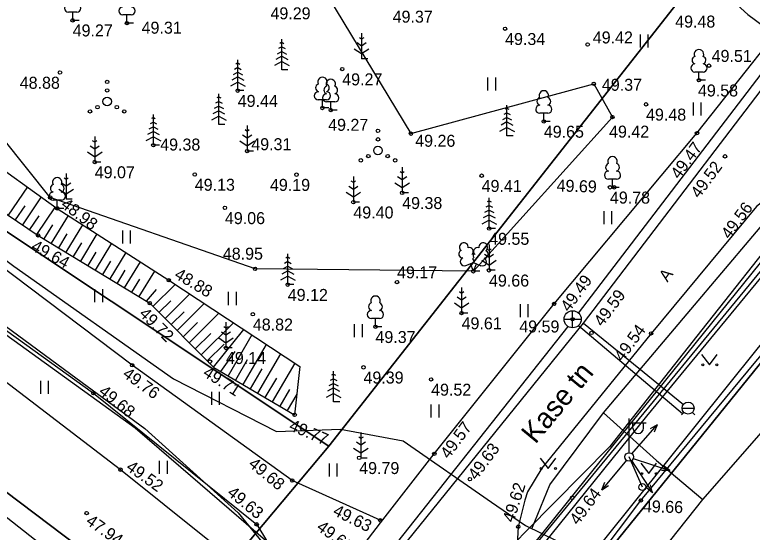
# Model space of a CAD drawing. Extents: x 640873 to 641111, y 6455819 to 6455983.
# Drawn here: x 640952.68 to 640995.74, y 6455870.35 to 6455900.6 of the extents above; entities that cross this region are included whole.
import ezdxf

# ---------------------------------------------------------------- set-up
doc = ezdxf.new("R2010")
doc.units = 0
for name, color, linetype in [('AED', 7, 'Continuous'), ('Default', 7, 'Continuous'), ('HALJASTUS', 7, 'Continuous'), ('KKAEV', 7, 'Continuous'), ('KORGUS', 7, 'Continuous'), ('KPKAABEL', 7, 'Continuous'), ('KTRASS', 7, 'Continuous'), ('MOOTMPUNKT', 7, 'Continuous'), ('MOOTNR', 7, 'Continuous'), ('MOOTPIIR', 7, 'Continuous'), ('MPKAABEL', 7, 'Continuous'), ('MPOHULIIN', 7, 'Continuous'), ('PIIR', 7, 'Continuous'), ('POST', 7, 'Continuous'), ('PUU', 7, 'Continuous'), ('RELJEEF', 7, 'Continuous'), ('SITRASS', 7, 'Continuous'), ('TEE', 7, 'Continuous'), ('VEEKOGU', 7, 'Continuous'), ('VKAEV', 7, 'Continuous'), ('VTRASS', 7, 'Continuous')]:
    doc.layers.add(name, color=color, linetype=linetype)

# ---------------------------------------------------------------- blocks, each defined once
blk = doc.blocks.new('VAPOST')
at = {"layer": 'POST'}
for p, q in [((0, 50), (0, 450)), ((0, 400), (200, 400)), ((45.3, 335.8), (45.3, 400)), ((167.9, 335.8), (167.9, 400)), ((0, 0), (0, 0))]:
    blk.add_line(p, q, dxfattribs=at)
blk.add_arc((106.6, 335.8), 61.3, 180, 0, dxfattribs=at)
blk = doc.blocks.new('PUPOST')
at = {"layer": 'POST'}
blk.add_circle((0, 0), 50, dxfattribs=at)
blk = doc.blocks.new('TUPOST')
at = {"layer": 'POST'}
blk.add_circle((0, 0), 40, dxfattribs=at)
blk = doc.blocks.new('LEHTP1')
at = {"layer": 'PUU'}
for p, q in [((48, 95), (-48, 95)), ((0, 0), (0, 95)), ((76, 0), (0, 0))]:
    blk.add_line(p, q, dxfattribs=at)
for centre, radius, start, end in [((0, 304), 55.4, 332.5799, 207.4201), ((-34, 234.5), 46.5, 109.02174, 253.14154), ((34, 234.5), 46.5, 286.85082, 70.98591), ((-47.5, 142.5), 47.5, 90.0016, 269.3953), ((47.5, 142.5), 47.5, 270.6047, 89.9984)]:
    blk.add_arc(centre, radius, start, end, dxfattribs=at)
blk = doc.blocks.new('MAND1')
at = {"layer": 'PUU'}
for p, q in [((0, 300), (0, 0)), ((0, 150), (-53.3, 185.5)), ((0, 230), (-24.9, 246.6)), ((24.9, 246.6), (0, 230)), ((53.3, 185.5), (0, 150)), ((-84.9, 117.9), (0, 61.3)), ((0, 61.3), (84.9, 117.9)), ((72, 0), (0, 0))]:
    blk.add_line(p, q, dxfattribs=at)
blk = doc.blocks.new('MPSUUN')
at = {"layer": 'MPOHULIIN'}
for p, q in [((0, 0), (0, 0)), ((50, 0), (500, 0)), ((500, 0), (409.7, -29.7)), ((500, 0), (409.8, 30))]:
    blk.add_line(p, q, dxfattribs=at)
blk = doc.blocks.new('KUUSK1')
at = {"layer": 'MOOTNR'}
for p, q in [((0, 0), (0, 360)), ((0, 270), (-38, 249)), ((0, 324), (-23, 311)), ((0, 324), (23, 311)), ((0, 270), (38, 249)), ((0, 216), (-54, 186)), ((0, 216), (54, 186)), ((0, 99), (-86, 51)), ((0, 162), (-69, 124)), ((0, 162), (69, 124)), ((0, 99), (86, 51)), ((72, 0), (0, 0))]:
    blk.add_line(p, q, dxfattribs=at)
blk = doc.blocks.new('KAKAEV')
at = {"layer": 'Default'}
for p, q in [((0, -100), (0, 100)), ((-100, 0), (100, 0))]:
    blk.add_line(p, q, dxfattribs=at)
blk.add_circle((0, 0), 100, dxfattribs=at)
blk = doc.blocks.new('VESIIB')
at = {"layer": 'Default'}
for p, q in [((-70, 0), (70, 0)), ((-49.5, -49.5), (-77.4, -77.4)), ((49.5, -49.5), (77.4, -77.4))]:
    blk.add_line(p, q, dxfattribs=at)
blk.add_circle((0, 0), 70, dxfattribs=at)
blk = doc.blocks.new('RING02')
at = {"layer": 'KORGUS'}
blk.add_circle((0, 0), 20, dxfattribs=at)
blk = doc.blocks.new('HEIN')
at = {"layer": 'HALJASTUS'}
for p, q in [((-45.5, 76.1), (-45.5, -76.1)), ((45.5, 76.1), (45.5, -76.1))]:
    blk.add_line(p, q, dxfattribs=at)
blk = doc.blocks.new('MURU')
at = {"layer": 'HALJASTUS'}
for p, q in [((-92.7, 121.3), (0, 0)), ((0, 0), (89.1, 121.3))]:
    blk.add_line(p, q, dxfattribs=at)
for centre in [(-80.2, 0), (85.5, 0)]:
    blk.add_circle(centre, 11, dxfattribs=at)
blk = doc.blocks.new('LEHTP2')
at = {"layer": 'PUU'}
for p, q in [((-88, 67), (1, 102)), ((0, 0), (-35, 88)), ((0, 0), (36, 88)), ((1, 102), (89, 66)), ((76, 0), (0, 0))]:
    blk.add_line(p, q, dxfattribs=at)
blk.add_lwpolyline([(1, 201), (-3, 186), (-3, 182), (-1, 176), (3, 169), (4, 165), (1, 158), (-4, 148), (-5, 143), (-4, 140), (-2, 134), (5, 122), (6, 118), (5, 114), (2, 107), (1, 102)], dxfattribs=at)
for centre, radius, start, end in [((-111.4, 282.8), 51.2, 111.50269, 232.51731), ((-111.4, 282.8), 51.2, 350.48556, 111.50017), ((-44.5, 232.7), 44.8, 308.50412, 111.57247), ((48.1, 231.8), 45, 67.7016, 230.51262), ((115.8, 281.1), 51.2, 67.6168, 188.63142), ((115.8, 281.1), 51.2, 306.59966, 67.61428), ((-126.2, 200.5), 44.8, 111.43041, 274.49868), ((0.8, 153.5), 47.5, 66.76552, 111.50149), ((129.3, 198.6), 44.8, 264.6183, 67.68657), ((-105.3, 111.7), 47.5, 111.50143, 291.50036), ((107, 110.1), 47.5, 247.61661, 67.61554)]:
    blk.add_arc(centre, radius, start, end, dxfattribs=at)
blk = doc.blocks.new('VQSA')
at = {"layer": 'MOOTNR'}
for centre, radius in [((0, 230), 20), ((0, 130), 20), ((0, 0), 50), ((-113, -65), 20), ((113, -65), 20), ((-200, -115), 20), ((200, -115), 20)]:
    blk.add_circle(centre, radius, dxfattribs=at)

msp = doc.modelspace()

# ---------------------------------------------------------------- linework, layer by layer
at = {"layer": 'AED'}
msp.add_lwpolyline([(640984.795, 6455866.153), (640985.273, 6455866.928), (640989.239, 6455872.208), (640995.956, 6455880.322), (641005.293, 6455891.323), (641006.395, 6455890.478)], dxfattribs=at)
at = {"layer": 'HALJASTUS'}
for points in [[(640961.245, 6455920.797), (640963.958, 6455913.274), (640975.808, 6455893.648), (640986.488, 6455896.562), (640987.577, 6455894.615), (640979.455, 6455885.6), (640966.713, 6455885.746), (640954.747, 6455889.916), (640946.509, 6455900.219), (640933.378, 6455901.421), (640930.403, 6455909.524), (640930.312, 6455909.773)], [(640985.321, 6455867.677), (640996.024, 6455881.059), (641004.408, 6455891.176)]]:
    msp.add_lwpolyline(points, dxfattribs=at)
at = {"layer": 'KPKAABEL'}
for points in [[(640917.372, 6455907.844), (640921.529, 6455904.993), (640925.815, 6455902.053), (640932.937, 6455896.35), (640941.276, 6455890.316), (640947.857, 6455885.554), (640955.956, 6455879.592), (640960.272, 6455876.414), (640965.731, 6455871.492), (640967.621, 6455869.156), (640968.409, 6455867.713), (640968.619, 6455867.004), (640968.972, 6455861.183)], [(640997.713, 6455888.408), (640992.797, 6455882.172), (640989.022, 6455877.384), (640987.423, 6455875.356), (640982.564, 6455870.431), (640981.917, 6455869.776), (640976.468, 6455863.494), (640975.681, 6455863.097), (640975.114, 6455863.192), (640969.011, 6455868.403), (640962.373, 6455874.129), (640959.71, 6455876.427), (640951.428, 6455882.399), (640947.95, 6455884.907), (640943.959, 6455887.85), (640940.074, 6455890.605), (640932.521, 6455895.937), (640927.493, 6455899.502)], [(640973.114, 6455857.681), (640974.267, 6455858.804), (640976.82, 6455861.984), (640979.739, 6455865.621), (640982.57, 6455869.148), (640986.374, 6455873.886), (640989.39, 6455877.626), (640992.408, 6455881.365), (640997.201, 6455887.302), (641001.107, 6455892.14), (641002.434, 6455893.787), (641002.71, 6455893.75), (641004.17, 6455893.47), (641005.04, 6455892.99), (641008.673, 6455890.287)]]:
    msp.add_lwpolyline(points, dxfattribs=at)
at = {"layer": 'KTRASS'}
for p, q in [((640985.596, 6455883.162), (640998.969, 6455900.678)), ((640973.278, 6455867.55), (640984.987, 6455882.376)), ((640985.599, 6455882.436), (640991.675, 6455877.298))]:
    msp.add_line(p, q, dxfattribs=at)
at = {"layer": 'MOOTPIIR'}
msp.add_lwpolyline([(640962.685, 6455861.275), (640967.404, 6455862.23), (640971.496, 6455858.944), (640975.514, 6455855.241), (640980.301, 6455856.113), (640981.756, 6455857.03), (640985.303, 6455862.741), (640992.852, 6455872.27), (641008.596, 6455890.26), (641009.173, 6455894.164), (641005.956, 6455897.992), (641005.15, 6455898.666), (640999.406, 6455902.417), (640997.9, 6455906.94), (640994.036, 6455910.612), (640980.822, 6455919.655), (640975.72, 6455928.83)], dxfattribs=at)
at = {"layer": 'MPKAABEL'}
for points in [[(640997.9, 6455906.94), (640995.45, 6455903.79), (640994.68, 6455902.86), (640994.32, 6455902.25), (640994.48, 6455901.54), (640995.48, 6455900.62), (640996.99, 6455899.51), (641001.72, 6455895.73), (641003.49, 6455894.34), (641005.17, 6455893.17), (641008.533, 6455890.669)], [(641008.448, 6455891.01), (641006.98, 6455892.13), (641005.2, 6455893.06), (641002.96, 6455893.33), (641001.98, 6455892.76), (640996.28, 6455885.69), (640989.41, 6455877.33), (640982.7, 6455869.16), (640974.58, 6455859.96), (640972.541, 6455858.033)], [(641008.147, 6455890.515), (641006.5, 6455891.67), (641005, 6455892.73), (641003.02, 6455892.94), (641002.12, 6455892.46), (640996.49, 6455885.56), (640989.57, 6455877.13), (640982.92, 6455868.89), (640974.89, 6455859.69), (640972.839, 6455857.828)]]:
    msp.add_lwpolyline(points, dxfattribs=at)
at = {"layer": 'PIIR'}
for points in [[(641057.057, 6455982.808), (641037.5, 6455958.58), (641024.93, 6455943.02), (641012.36, 6455927.46), (640993.57, 6455904.12), (640971.01, 6455875.38), (640962.33, 6455865.02), (640925.318, 6455818.905)], [(640946.811, 6455818.905), (640952.64, 6455826.1), (640977.72, 6455857.07), (640984.64, 6455865.92), (641005.01, 6455891.09), (641032.25, 6455870.2), (641049.71, 6455856.81), (641055.55, 6455852.8), (641061.31, 6455859.9), (641051.68, 6455867.61), (641030.33, 6455884.46), (641010.57, 6455899.76), (641027.94, 6455921.32), (641043, 6455940), (641074.95, 6455979.64), (641077.501, 6455982.808)]]:
    msp.add_lwpolyline(points, dxfattribs=at)
for points in [[(640960.73, 6455969.25), (640920.16, 6455909.31), (640971.01, 6455875.38), (640993.57, 6455904.12), (640970.23, 6455922.96), (640989.11, 6455946.27)], [(640971.01, 6455875.38), (640920.16, 6455909.31), (640889.02, 6455933.34), (640882.97, 6455925.5), (640914.68, 6455901.06), (640938.5, 6455883.04), (640962.33, 6455865.02)], [(640984.64, 6455865.92), (641012.04, 6455844.39), (641032.25, 6455870.2), (641005.01, 6455891.09)], [(640962.33, 6455865.02), (640938.49, 6455883.03), (640906.91, 6455842.53), (640929.52, 6455824.17)]]:
    msp.add_lwpolyline(points, close=True, dxfattribs=at)
at = {"layer": 'POST'}
msp.add_line((640989.325, 6455872.988), (640988.549, 6455874.747), dxfattribs=at)
at = {"layer": 'RELJEEF'}
for p, q in [((640953.414, 6455890.534), (640952.295, 6455888.88)), ((640954.227, 6455889.95), (640953.124, 6455888.32)), ((640953.265, 6455889.421), (640952.709, 6455888.6)), ((640955.039, 6455889.367), (640953.952, 6455887.76)), ((640954.085, 6455888.849), (640953.538, 6455888.04)), ((640955.797, 6455888.869), (640954.803, 6455887.236)), ((640954.876, 6455888.318), (640954.376, 6455887.496)), ((640956.637, 6455888.327), (640955.658, 6455886.716)), ((640955.724, 6455887.787), (640955.231, 6455886.976)), ((640957.478, 6455887.785), (640956.512, 6455886.197)), ((640956.571, 6455887.256), (640956.085, 6455886.457)), ((640958.318, 6455887.242), (640957.367, 6455885.677)), ((640957.419, 6455886.725), (640956.94, 6455885.937)), ((640959.159, 6455886.7), (640958.221, 6455885.158)), ((640958.266, 6455886.194), (640957.794, 6455885.417)), ((640960, 6455886.158), (640959.076, 6455884.638)), ((640959.114, 6455885.663), (640958.649, 6455884.898)), ((640960.84, 6455885.615), (640959.93, 6455884.119)), ((640959.961, 6455885.132), (640959.503, 6455884.378)), ((640960.926, 6455884.532), (640960.357, 6455883.859)), ((640962.039, 6455884.837), (640960.747, 6455883.552)), ((640962.892, 6455884.275), (640961.452, 6455882.843)), ((640961.783, 6455883.876), (640961.1, 6455883.197)), ((640963.745, 6455883.713), (640962.158, 6455882.134)), ((640962.562, 6455883.241), (640961.805, 6455882.488)), ((640964.598, 6455883.151), (640962.863, 6455881.425)), ((640963.341, 6455882.606), (640962.51, 6455881.779)), ((640965.451, 6455882.589), (640963.568, 6455880.716)), ((640964.12, 6455881.97), (640963.216, 6455881.07)), ((640966.032, 6455882.206), (640964.273, 6455880.007)), ((640966.53, 6455881.878), (640965.13, 6455879.493)), ((640964.899, 6455881.335), (640963.921, 6455880.361)), ((640967.366, 6455881.327), (640965.992, 6455878.987)), ((640965.535, 6455880.913), (640964.699, 6455879.746)), ((640968.202, 6455880.776), (640966.855, 6455878.481)), ((640966.254, 6455880.421), (640965.561, 6455879.24)), ((640969.038, 6455880.226), (640967.717, 6455877.975)), ((640967.104, 6455879.893), (640966.424, 6455878.734)), ((640967.953, 6455879.364), (640967.286, 6455878.228)), ((640968.713, 6455878.683), (640968.148, 6455877.721)), ((640969.143, 6455878.429), (640968.58, 6455877.468))]:
    msp.add_line(p, q, dxfattribs=at)
for points in [[(640933.635, 6455907.41), (640934.59, 6455907.79), (640936.39, 6455903.19), (640936.23, 6455901.99), (640946.07, 6455895.81), (640955.16, 6455889.28), (640961.67, 6455885.08), (640969.32, 6455880.04), (640969.011, 6455877.216)], [(640933.635, 6455907.41), (640933.827, 6455906.429), (640934.44, 6455903.31), (640935.01, 6455899.67), (640944.98, 6455893.83), (640954.04, 6455887.7), (640960.571, 6455883.729), (640964.3, 6455879.98), (640969.011, 6455877.216)]]:
    msp.add_lwpolyline(points, dxfattribs=at)
at = {"layer": 'SITRASS'}
for points in [[(640919.359, 6455909.031), (640925.71, 6455904.98), (640935.753, 6455898.046), (640944.14, 6455892.29), (640952.63, 6455885.91), (640961.94, 6455879.31), (640967.97, 6455876.24), (640971.708, 6455876.373), (640975.35, 6455875.695), (640980.521, 6455872.113), (640982.496, 6455870.745), (640985.167, 6455869.429), (640980.647, 6455860.062), (640980.145, 6455859.022), (640979.394, 6455857.788)], [(640982.868, 6455870.551), (640983.93, 6455873.114), (640987.056, 6455877.327), (640992.148, 6455883.364), (640997.582, 6455889.799), (641000.992, 6455893.794), (641005.15, 6455898.666)], [(640987.056, 6455877.327), (640990.153, 6455874.538), (640992.852, 6455872.27)]]:
    msp.add_lwpolyline(points, dxfattribs=at)
at = {"layer": 'TEE'}
for points in [[(640974.118, 6455871.001), (640974.018, 6455871.046), (640968.883, 6455873.373), (640959.534, 6455880.108), (640949.594, 6455887.612), (640939.958, 6455894.356), (640930.939, 6455900.948), (640925.385, 6455904.42), (640924.025, 6455901.724), (640929.344, 6455898.648), (640938.075, 6455892.422), (640948.235, 6455884.976), (640957.272, 6455878.475), (640966.806, 6455870.81), (640969.874, 6455865.728), (640969.966, 6455865.576)], [(640967.404, 6455862.23), (640974.039, 6455870.899), (640977.175, 6455874.929), (640984.168, 6455883.693), (640992.513, 6455893.67), (640999.406, 6455902.417)], [(641008.596, 6455890.26), (641007.405, 6455891.04), (641004.38, 6455891.709), (641001.601, 6455891.649), (640998.659, 6455890.939), (640997.174, 6455890.326), (640995.997, 6455889.38), (640989.834, 6455881.971), (640983.45, 6455874.09), (640982.627, 6455872.715), (640982.46, 6455872.214), (640982.077, 6455870.674), (640981.958, 6455868.606), (640982.337, 6455866.514), (640982.629, 6455865.556), (640983.821, 6455863.928), (640985.303, 6455862.741)]]:
    msp.add_lwpolyline(points, dxfattribs=at)
at = {"layer": 'VEEKOGU'}
msp.add_lwpolyline([(640962.685, 6455861.275), (640964.048, 6455862.919), (640966.274, 6455864.228), (640967.12, 6455865.659), (640966.59, 6455867.772), (640958.852, 6455874.004), (640949.856, 6455880.88), (640941.512, 6455887.45), (640932.963, 6455894.624), (640929.925, 6455896.902), (640927.648, 6455897.307), (640925.662, 6455896.1), (640924.223, 6455893.57), (640924.767, 6455891.386), (640929.318, 6455888.097), (640936.58, 6455882.629), (640945.743, 6455876.306), (640954.835, 6455869.144), (640962.258, 6455864.114), (640960.931, 6455862.745)], dxfattribs=at)
at = {"layer": 'VTRASS'}
msp.add_line((640985.893, 6455882.565), (640991.724, 6455877.823), dxfattribs=at)
msp.add_lwpolyline([(640968.38, 6455861.034), (640973.06, 6455866.691), (640985.893, 6455882.565), (641000.071, 6455901.205), (641000.538, 6455901.755)], dxfattribs=at)

# ---------------------------------------------------------------- block references
at = {"layer": 'HALJASTUS', "xscale": 0.005, "yscale": 0.005}
for name, p in [('HEIN', (640989.424, 6455899.059)), ('VQSA', (640958.073, 6455895.522)), ('HEIN', (640980.518, 6455896.541)), ('HEIN', (640992.512, 6455895.094)), ('VQSA', (640973.888, 6455892.663)), ('HEIN', (640987.303, 6455888.733)), ('HEIN', (640959.198, 6455887.6)), ('HEIN', (640957.569, 6455884.169)), ('HEIN', (640965.372, 6455884.011)), ('HEIN', (640982.416, 6455883.293)), ('HEIN', (640972.732, 6455882.125)), ('MURU', (640993.25, 6455880.135)), ('HEIN', (640954.408, 6455878.825)), ('HEIN', (640964.392, 6455878.176)), ('HEIN', (640977.207, 6455877.438)), ('MURU', (640983.822, 6455874.073)), ('HEIN', (640961.342, 6455874.141)), ('HEIN', (640971.26, 6455873.981)), ('MURU', (640989.7, 6455873.773))]:
    msp.add_blockref(name, p, dxfattribs=at)
at = {"layer": 'KKAEV', "xscale": 0.005, "yscale": 0.005}
msp.add_blockref('KAKAEV', (640985.254, 6455882.798), dxfattribs=at)
at = {"layer": 'MOOTMPUNKT', "xscale": 0.005, "yscale": 0.005}
for p in [(640956.06, 6455900.27), (640959.232, 6455900.112), (640981.31, 6455899.78), (640986.13, 6455898.86), (640971.8, 6455897.42), (640993.22, 6455897.62), (640955.32, 6455897.22), (640986.488, 6455896.562), (640992.63, 6455896.77), (640965.7, 6455896.16), (640970.643, 6455895.148), (640989.54, 6455895.36), (640971.128, 6455895.028), (640983.57, 6455894.36), (640987.577, 6455894.615), (640975.808, 6455893.648), (640992.513, 6455893.67), (640960.77, 6455892.97), (640966.25, 6455892.63), (640994.148, 6455892.32), (640957.35, 6455891.99), (640963.19, 6455891.26), (640969.13, 6455891.25), (640979.94, 6455891.19), (640987.43, 6455890.51), (640987.682, 6455890.508), (640975.3, 6455890.19), (640954.747, 6455889.916), (640972.45, 6455889.64), (640955.16, 6455889.28), (640964.95, 6455889.31), (640980.38, 6455888.1), (640954.04, 6455887.7), (640966.713, 6455885.746), (640979.455, 6455885.6), (640980.37, 6455885.66), (640961.67, 6455885.08), (640968.62, 6455884.82), (640975, 6455884.97), (640960.56, 6455883.74), (640984.168, 6455883.693), (640966.58, 6455883.09), (640978.77, 6455883.16), (640985.254, 6455882.798), (640973.74, 6455882.36), (640986.355, 6455881.998), (640989.834, 6455881.971), (640965.01, 6455881.12), (640959.534, 6455880.108), (640964.08, 6455880.32), (640973.04, 6455879.99), (640976.99, 6455879.28), (640957.272, 6455878.475), (640969.02, 6455877.21), (640977.175, 6455874.929), (640972.79, 6455874.7), (640958.852, 6455874.004), (640968.883, 6455873.373), (640979.254, 6455873.45), (640985.226, 6455872.361), (640989.239, 6455872.208), (640956.875, 6455871.466), (640974.018, 6455871.046), (640966.806, 6455870.81), (640982.077, 6455870.674)]:
    msp.add_blockref('RING02', p, dxfattribs=at)
at = {"layer": 'MPOHULIIN'}
for xscale, yscale, rotation in [(0.005, 0.005000000000000001, 49.00387112011941), (0.005, 0.004999999999999999, -129.76081139789846), (0.005, 0.004999999999999999, -56.64462288804808), (0.004999999999999999, 0.005, -18.374288201863525)]:
    msp.add_blockref('MPSUUN', (640988.549, 6455874.747), dxfattribs=dict(at, xscale=xscale, yscale=yscale, rotation=rotation))
at = {"layer": 'POST', "xscale": 0.005, "yscale": 0.005}
for name, p in [('VAPOST', (640988.549, 6455874.747)), ('PUPOST', (640988.549, 6455874.747)), ('TUPOST', (640989.325, 6455872.988))]:
    msp.add_blockref(name, p, dxfattribs=at)
at = {"layer": 'PUU', "xscale": 0.005, "yscale": 0.005}
for name, p in [('LEHTP1', (640956.06, 6455900.27)), ('LEHTP1', (640959.232, 6455900.112)), ('KUUSK1', (640968.27, 6455897.37)), ('MAND1', (640972.93, 6455898.02)), ('LEHTP1', (640992.63, 6455896.77)), ('KUUSK1', (640965.7, 6455896.16)), ('LEHTP1', (640970.643, 6455895.148)), ('LEHTP1', (640971.128, 6455895.028)), ('LEHTP1', (640983.57, 6455894.36)), ('KUUSK1', (640964.59, 6455894.18)), ('KUUSK1', (640981.42, 6455893.52)), ('KUUSK1', (640960.77, 6455892.97)), ('MAND1', (640966.25, 6455892.63)), ('MAND1', (640957.35, 6455891.99)), ('LEHTP1', (640987.582, 6455890.508)), ('MAND1', (640975.3, 6455890.19)), ('LEHTP1', (640955.16, 6455889.28)), ('MAND1', (640955.68, 6455889.82)), ('MAND1', (640972.45, 6455889.64)), ('KUUSK1', (640980.38, 6455888.1)), ('LEHTP2', (640979.455, 6455885.6)), ('MAND1', (640980.37, 6455885.66)), ('KUUSK1', (640968.62, 6455884.82)), ('MAND1', (640978.77, 6455883.16)), ('LEHTP1', (640973.74, 6455882.36)), ('MAND1', (640965.01, 6455881.12)), ('KUUSK1', (640971.29, 6455877.97)), ('MAND1', (640972.89, 6455874.681))]:
    msp.add_blockref(name, p, dxfattribs=at)
at = {"layer": 'VKAEV', "xscale": 0.005, "yscale": 0.005}
msp.add_blockref('VESIIB', (640991.996, 6455877.602), dxfattribs=at)

# ---------------------------------------------------------------- texts
at = {"layer": 'KORGUS'}
for s, p in [('49.29', (640967.61, 6455900.33)), ('49.37', (640974.743, 6455900.134)), ('49.48', (640991.24, 6455899.85)), ('49.27', (640956.06, 6455899.33)), ('49.31', (640960.085, 6455899.49)), ('49.42', (640986.43, 6455898.92)), ('49.34', (640981.31, 6455898.83)), ('49.51', (640993.37, 6455897.84)), ('48.88', (640952.97, 6455896.27)), ('49.27', (640971.8, 6455896.47)), ('49.37', (640986.961, 6455896.153)), ('49.58', (640992.57, 6455895.82)), ('49.44', (640965.7, 6455895.21)), ('49.48', (640989.54, 6455894.41)), ('49.27', (640970.978, 6455893.813)), ('49.65', (640983.57, 6455893.41)), ('49.42', (640987.381, 6455893.415)), ('49.26', (640976.061, 6455892.882)), ('49.38', (640961.17, 6455892.66)), ('49.31', (640966.49, 6455892.68)), ('49.07', (640957.35, 6455891.04)), ('49.13', (640963.19, 6455890.31)), ('49.19', (640967.58, 6455890.3)), ('49.41', (640979.94, 6455890.24)), ('49.78', (640987.43, 6455889.56)), ('49.38', (640975.3, 6455889.24)), ('49.40', (640972.45, 6455888.69)), ('49.06', (640964.95, 6455888.36)), ('49.55', (640980.38, 6455887.15)), ('48.95', (640964.829, 6455886.28)), ('49.17', (640975, 6455885.19)), ('49.66', (640980.37, 6455884.71)), ('49.12', (640968.62, 6455883.87)), ('48.82', (640966.58, 6455882.14)), ('49.61', (640978.77, 6455882.21)), ('49.59', (640982.138, 6455882.024)), ('49.37', (640973.74, 6455881.41)), ('49.14', (640965.01, 6455880.18)), ('49.39', (640973.04, 6455879.04)), ('49.52', (640976.99, 6455878.33)), ('49.79', (640972.79, 6455873.75))]:
    msp.add_text(s, height=0.7, dxfattribs=at).set_placement(p)
for s, rotation, p in [('49.47', 53.5874, (640991.47, 6455890.94)), ('49.52', 53.5874, (640992.64, 6455889.82)), ('49.69', 358.3096, (640984.31, 6455890.27)), ('48.98', 322.553, (640955.32, 6455889.39)), ('49.56', 53.5874, (640994.42, 6455887.43)), ('49.64', 331.0594, (640953.58, 6455886.87)), ('48.88', 329.2223, (640961.94, 6455885.24)), ('49.49', 53.5874, (640985.042, 6455883.177)), ('49.59', 53.5874, (640986.99, 6455882.32)), ('49.72', 314.8472, (640959.89, 6455883.07)), ('49.54', 53.5874, (640988.17, 6455880.28)), ('49.76', 323.6576, (640958.922, 6455879.48)), ('49.71', 327.5553, (640963.61, 6455879.52)), ('49.68', 321.0475, (640957.525, 6455878.472)), ('49.77', 336.6286, (640968.64, 6455876.34)), ('49.57', 53.5874, (640978.02, 6455874.59)), ('49.63', 53.5874, (640979.64, 6455873.35)), ('49.68', 320.5722, (640966.269, 6455874.247)), ('49.52', 324.3602, (640959.126, 6455874.032)), ('49.63', 320.5993, (640965.028, 6455872.564)), ('49.62', 72.4705, (640981.81, 6455870.88)), ('49.64', 53.5874, (640985.57, 6455870.72)), ('49.66', 358.3096, (640989.35, 6455871.53)), ('49.63', 333.5811, (640971.202, 6455871.383)), ('47.94', 324.6312, (640956.776, 6455870.872)), ('49.62', 323.5874, (640970.25, 6455870.53))]:
    msp.add_text(s, height=0.7, rotation=rotation, dxfattribs=at).set_placement(p)
at = {"layer": 'TEE'}
for s, height, rotation, p in [('A', 0.7, 53.5691, (640990.787, 6455884.938)), ('Kase tn', 1.2, 50.4822, (640983.079, 6455875.459))]:
    msp.add_text(s, height=height, rotation=rotation, dxfattribs=at).set_placement(p)

doc.saveas('drawing.dxf')
